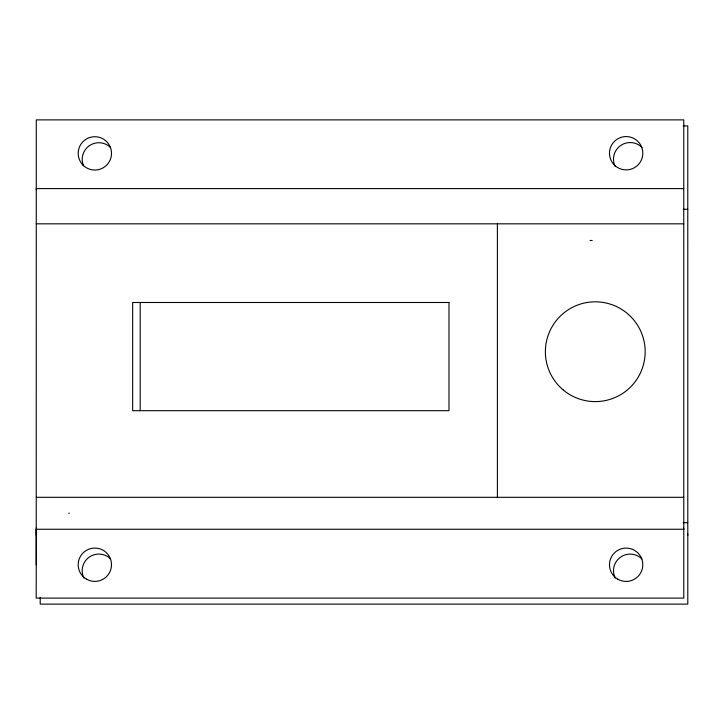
<?xml version="1.0" encoding="UTF-8"?>
<svg xmlns="http://www.w3.org/2000/svg" width="724" height="724" viewBox="0 0 724 724"><rect width="100%" height="100%" fill="white"/><g stroke="black" fill="none" stroke-linecap="round" stroke-linejoin="round"><path stroke-width="1.09" d="M36.309 528.031L36.2 598.105L683.782 598.105L683.764 119.885L36.281 119.885L36.227 564.774M40.227 597.345L40.218 604.115L687.8 604.115L687.782 125.895L683.266 125.895M36.309 535.389L36.254 529.253L683.764 529.253M683.257 209.29L687.773 209.29M36.309 223.825L683.755 223.825M590.069 240.468L592.178 240.468M36.309 497.316L683.755 497.316M68.635 513.198L69.287 513.198M683.257 522.674L687.773 522.674M36.309 189.869L36.291 188.593L683.755 188.593M687.773 534.041L687.791 535.308M683.755 528.031L683.764 529.298M497.388 223.825L497.388 497.316M140.203 302.496L140.203 410.68M615.228 166.611A16.661 16.661 0 0 1 641.962 147.452M615.219 578.141A16.661 16.661 0 0 1 641.944 558.982M83.477 165.769A16.661 16.661 0 0 1 110.654 147.606M83.921 578.114A16.661 16.661 0 0 1 110.645 558.955M448.989 302.496L132.664 302.496L132.664 410.68L448.989 410.68L448.989 302.496M563.019 389.784A49.893 49.893 0 0 0 644.369 360.606A49.893 49.893 0 0 0 578.431 304.75A49.893 49.893 0 0 0 563.019 389.784M614.368 165.009A16.661 16.661 0 0 0 642.251 157.542A16.661 16.661 0 0 0 621.844 137.135A16.661 16.661 0 0 0 614.368 165.009M83.061 165.162A16.661 16.661 0 0 0 110.944 157.696A16.661 16.661 0 0 0 90.536 137.288A16.661 16.661 0 0 0 83.061 165.162M617.807 579.191A16.661 16.661 0 0 0 642.803 564.756A16.661 16.661 0 0 0 617.807 550.331A16.661 16.661 0 0 0 617.807 579.191M86.509 579.164A16.661 16.661 0 0 0 111.505 564.729A16.661 16.661 0 0 0 86.509 550.303A16.661 16.661 0 0 0 86.509 579.164"/></g></svg>
